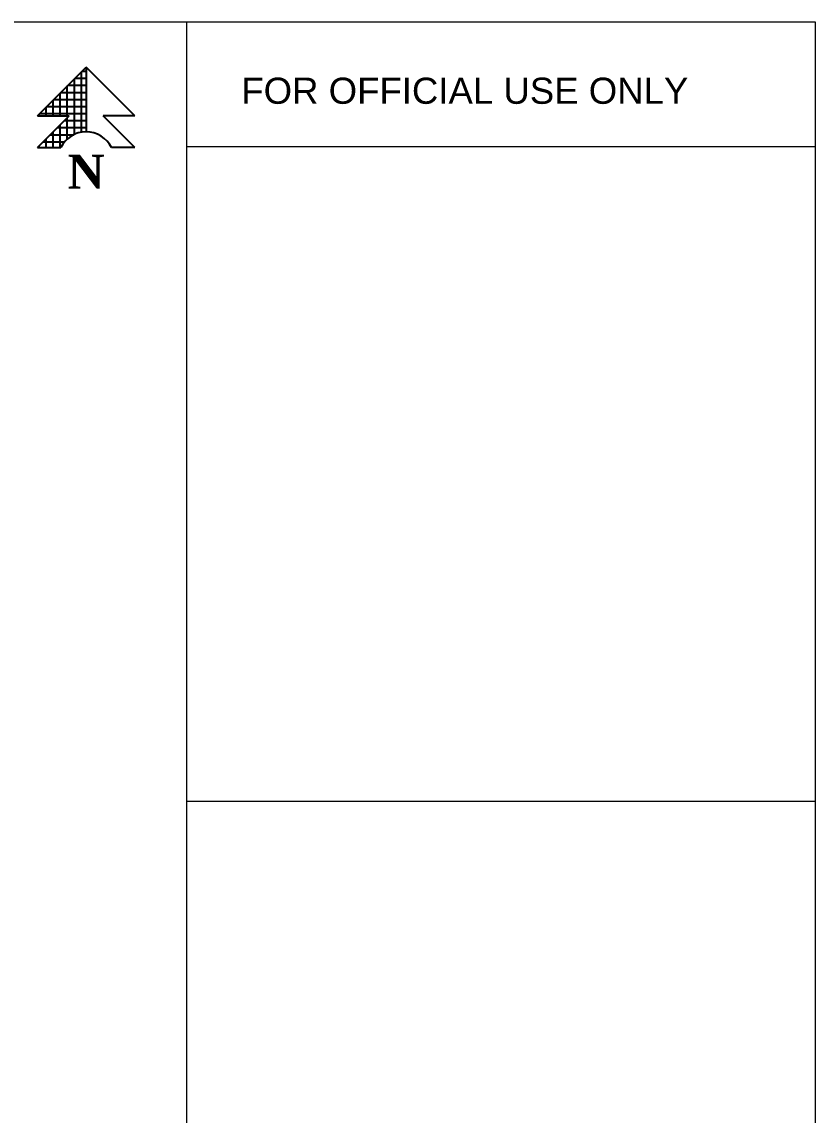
# Model space of a CAD drawing. Header units: inches. Extents: x 20273 to 45441, y -4696 to -1121.
# Drawn here: x 44875 to 45437, y -3220 to -2446 of the extents above; entities that cross this region are included whole.
import ezdxf

# ---------------------------------------------------------------- set-up
doc = ezdxf.new("R2010")
doc.units = ezdxf.units.IN
doc.header["$LTSCALE"] = 5
doc.header["$MEASUREMENT"] = 0
doc.layers.add('ele1', color=21, linetype='Continuous', lineweight=20)
doc.layers.add('TEXT', color=6, linetype='Continuous')
doc.layers.add('WALL', color=7, linetype='Continuous')
doc.styles.get("Standard").update_dxf_attribs({"font": 'arial.ttf'})

# ---------------------------------------------------------------- blocks, each defined once
blk = doc.blocks.new('SDEGH')
at = {"layer": 'TEXT'}
h = blk.add_hatch(dxfattribs=at)
h.set_pattern_fill('NET', color=256, scale=40, style=0)
h.set_pattern_definition([(0, (43922.391, -13181.093), (0, 5), []), (90, (43922.391, -13181.093), (-5, 3e-16), [])])
h.paths.add_polyline_path([(52300.82, -9226.07), (52266.28, -9260.61), (52288.77, -9260.61), (52266.28, -9283.1), (52282.84, -9283.1, -0.284572), (52300.82, -9271.97)])
blk.add_line((52300.82, -9226.07), (52300.82, -9271.97), dxfattribs=at)
at = {"layer": 'WALL'}
for p, q in [((52266.28, -9260.61), (52300.82, -9226.07)), ((52335.35, -9260.61), (52300.82, -9226.07)), ((52266.28, -9260.61), (52288.77, -9260.61)), ((52266.28, -9283.1), (52288.77, -9260.61)), ((52335.35, -9260.61), (52312.86, -9260.61)), ((52335.35, -9283.1), (52312.86, -9260.61)), ((52266.28, -9283.1), (52282.84, -9283.1)), ((52335.35, -9283.1), (52318.79, -9283.1))]:
    blk.add_line(p, q, dxfattribs=at)
blk.add_arc((52300.82, -9292.04), 20.08, 26.46046, 153.53954, dxfattribs=at)
at = {"layer": 'Defpoints', "insert": (52287.65, -9288.16), "char_height": 24, "width": 23.16, "attachment_point": 1}
blk.add_mtext('{\\fTimes New Roman|b1|i0|c0|p18;N}', dxfattribs=at)

msp = doc.modelspace()

# ---------------------------------------------------------------- linework, layer by layer
at = {"layer": 'ele1'}
for p, q in [((44991.96, -4601.5), (44991.96, -2446.17)), ((45436.61, -2534.72), (44991.96, -2534.72)), ((45436.61, -2998.22), (44991.96, -2998.22))]:
    msp.add_line(p, q, dxfattribs=at)
msp.add_lwpolyline([(42351.65, -2446.17), (45436.61, -2446.17), (45436.61, -4601.5), (42351.65, -4601.5)], close=True, dxfattribs=at)
msp.add_lwpolyline([(42351.65, -2446.17), (45436.61, -2446.17), (45436.61, -4601.5), (42351.65, -4601.5)], close=True, dxfattribs=at)

# ---------------------------------------------------------------- block references
at = {"layer": 'WALL'}
msp.add_blockref('SDEGH', (-7380.07, 6747.88), dxfattribs=at)

# ---------------------------------------------------------------- texts
at = {"layer": 'Defpoints'}
msp.add_text('FOR OFFICIAL USE ONLY', height=18.5271, dxfattribs=at).set_placement((45030.54, -2504.2))

doc.saveas('drawing.dxf')
